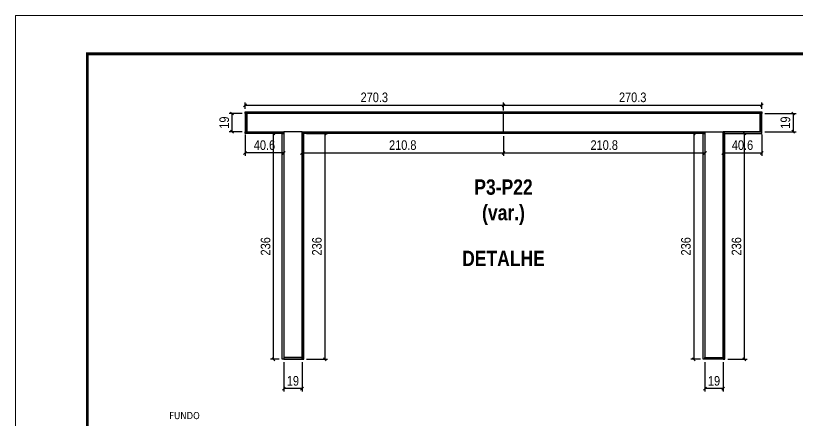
# Model space of a CAD drawing. Extents: x 2451 to 8691, y 515 to 3859.
# Drawn here: x 5621 to 6439, y 2290 to 2713 of the extents above; entities that cross this region are included whole.
import ezdxf

# ---------------------------------------------------------------- set-up
doc = ezdxf.new("R2010")
doc.units = 0
doc.linetypes.add('DASHED', pattern=[0.75, 0.5, -0.25])
for name, color, linetype in [('COTA', 241, 'Continuous'), ('NOMENCLATURA', 7, 'Continuous'), ('SCO-___-PIL', 5, 'Continuous'), ('texto', 7, 'Continuous')]:
    doc.layers.add(name, color=color, linetype=linetype)
doc.layers.add('Folhas', color=255, linetype='Continuous', lineweight=9)
doc.layers.add('SARRAFO DE PRESSAO', color=251, linetype='DASHED', lineweight=9)
doc.styles.add('COTA TECNICA', font='techl___.ttf', dxfattribs={"height": 10})
doc.styles.add('ROMANC', font='techb___.ttf', dxfattribs={"height": 2.5})
doc.styles.get("Standard").update_dxf_attribs({"font": 'arial.ttf'})
doc.dimstyles.new('PAINEL', dxfattribs={"dimtxt": 10, "dimasz": 3, "dimexe": 3, "dimexo": 3, "dimgap": 3, "dimtad": 1, "dimdec": 1, "dimzin": 12, "dimdsep": 46, "dimtxsty": 'COTA TECNICA', "dimblk1": 'OBLIQUE', "dimblk2": 'OBLIQUE', "dimsah": 1, "dimcen": 0.9, "dimclrd": 4, "dimclre": 4, "dimclrt": 240, "dimadec": 1, "dimazin": 3, "dimtfac": 1, "dimtdec": 1, "dimtmove": 0, "dimatfit": 3, "dimfxl": 1, "dimtolj": 1, "dimtzin": 12, "dimarcsym": 0})

# ---------------------------------------------------------------- blocks, each defined once
blk = doc.blocks.new('9999999999')
at = {"layer": 'Folhas'}
blk.add_lwpolyline([(98138.98, 34190.21), (99623.98, 34190.21), (99623.98, 35240.21), (98138.98, 35240.21)], close=True, dxfattribs=at)
at = {"layer": 'Folhas', "color": 30, "const_width": 3}
blk.add_lwpolyline([(98213.98, 34230.21), (99583.98, 34230.21), (99583.98, 35200.21), (98213.98, 35200.21)], close=True, dxfattribs=at)
blk = doc.blocks.new('_Oblique')
at = {"color": 0, "linetype": 'ByBlock', "lineweight": -2}
blk.add_line((-0.5, -0.5), (0.5, 0.5), dxfattribs=at)
blk = doc.blocks.new('*D447')
at = {"layer": 'COTA', "color": 4, "linetype": 'ByBlock', "lineweight": -2, "transparency": 16777216}
for p, q in [((5861.46, 2615.65), (5861.46, 2622.47)), ((5861.46, 2619.47), (6131.75, 2619.47)), ((6131.75, 2613.85), (6131.75, 2622.47))]:
    blk.add_line(p, q, dxfattribs=at)
at = {"layer": 'Defpoints', "color": 0, "linetype": 'ByBlock', "transparency": 16777216}
for p in [(6131.75, 2619.47), (5861.46, 2612.65), (6131.75, 2610.85)]:
    blk.add_point(p, dxfattribs=at)
at = {"layer": 'COTA', "color": 4, "linetype": 'ByBlock', "lineweight": -2, "transparency": 16777216, "xscale": 3, "yscale": 3, "zscale": 3, "rotation": 180}
blk.add_blockref('_Oblique', (5861.46, 2619.47), dxfattribs=at)
at = {"layer": 'COTA', "color": 4, "linetype": 'ByBlock', "lineweight": -2, "transparency": 16777216, "xscale": 3, "yscale": 3, "zscale": 3}
blk.add_blockref('_Oblique', (6131.75, 2619.47), dxfattribs=at)
at = {"layer": 'COTA', "color": 240, "linetype": 'ByBlock', "transparency": 16777216, "insert": (5996.61, 2627.69), "char_height": 10, "attachment_point": 5, "style": 'COTA TECNICA'}
blk.add_mtext('\\A1;270.3', dxfattribs=at)
blk = doc.blocks.new('*D448')
at = {"layer": 'COTA', "color": 4, "linetype": 'ByBlock', "lineweight": -2, "transparency": 16777216}
for p, q in [((6131.75, 2613.85), (6131.75, 2622.47)), ((6131.75, 2619.47), (6402.05, 2619.47)), ((6402.05, 2615.65), (6402.05, 2622.47))]:
    blk.add_line(p, q, dxfattribs=at)
at = {"layer": 'Defpoints', "color": 0, "linetype": 'ByBlock', "transparency": 16777216}
for p in [(6402.05, 2619.47), (6131.75, 2610.85), (6402.05, 2612.65)]:
    blk.add_point(p, dxfattribs=at)
at = {"layer": 'COTA', "color": 4, "linetype": 'ByBlock', "lineweight": -2, "transparency": 16777216, "xscale": 3, "yscale": 3, "zscale": 3, "rotation": 180}
blk.add_blockref('_Oblique', (6131.75, 2619.47), dxfattribs=at)
at = {"layer": 'COTA', "color": 4, "linetype": 'ByBlock', "lineweight": -2, "transparency": 16777216, "xscale": 3, "yscale": 3, "zscale": 3}
blk.add_blockref('_Oblique', (6402.05, 2619.47), dxfattribs=at)
at = {"layer": 'COTA', "color": 240, "linetype": 'ByBlock', "transparency": 16777216, "insert": (6266.9, 2627.69), "char_height": 10, "attachment_point": 5, "style": 'COTA TECNICA'}
blk.add_mtext('\\A1;270.3', dxfattribs=at)
blk = doc.blocks.new('*D449')
at = {"layer": 'COTA', "color": 4, "linetype": 'ByBlock', "lineweight": -2, "transparency": 16777216}
for p, q in [((5861.46, 2588.85), (5861.46, 2566.68)), ((5902.01, 2588.85), (5902.01, 2566.68)), ((5902.01, 2569.68), (5861.46, 2569.68))]:
    blk.add_line(p, q, dxfattribs=at)
at = {"layer": 'Defpoints', "color": 0, "linetype": 'ByBlock', "transparency": 16777216}
for p in [(5861.46, 2591.85), (5902.01, 2591.85), (5861.46, 2569.68)]:
    blk.add_point(p, dxfattribs=at)
at = {"layer": 'COTA', "color": 4, "linetype": 'ByBlock', "lineweight": -2, "transparency": 16777216, "xscale": 3, "yscale": 3, "zscale": 3, "rotation": 180}
blk.add_blockref('_Oblique', (5861.46, 2569.68), dxfattribs=at)
at = {"layer": 'COTA', "color": 4, "linetype": 'ByBlock', "lineweight": -2, "transparency": 16777216, "xscale": 3, "yscale": 3, "zscale": 3}
blk.add_blockref('_Oblique', (5902.01, 2569.68), dxfattribs=at)
at = {"layer": 'COTA', "color": 240, "linetype": 'ByBlock', "transparency": 16777216, "insert": (5881.73, 2577.78), "char_height": 10, "attachment_point": 5, "style": 'COTA TECNICA'}
blk.add_mtext('\\A1;40.6', dxfattribs=at)
blk = doc.blocks.new('*D450')
at = {"layer": 'COTA', "color": 4, "linetype": 'ByBlock', "lineweight": -2, "transparency": 16777216}
for p, q in [((5897.21, 2590.05), (5888.14, 2590.05)), ((5891.14, 2354.05), (5891.14, 2590.05)), ((5897.21, 2354.05), (5888.14, 2354.05))]:
    blk.add_line(p, q, dxfattribs=at)
at = {"layer": 'Defpoints', "color": 0, "linetype": 'ByBlock', "transparency": 16777216}
for p in [(5891.14, 2590.05), (5900.21, 2590.05), (5900.21, 2354.05)]:
    blk.add_point(p, dxfattribs=at)
at = {"layer": 'COTA', "color": 4, "linetype": 'ByBlock', "lineweight": -2, "transparency": 16777216, "xscale": 3, "yscale": 3, "zscale": 3}
for p, rotation in [((5891.14, 2590.05), 90), ((5891.14, 2354.05), 270)]:
    blk.add_blockref('_Oblique', p, dxfattribs=dict(at, rotation=rotation))
at = {"layer": 'COTA', "color": 240, "linetype": 'ByBlock', "transparency": 16777216, "insert": (5882.93, 2472.05), "char_height": 10, "attachment_point": 5, "rotation": 90, "style": 'COTA TECNICA'}
blk.add_mtext('\\A1;236', dxfattribs=at)
blk = doc.blocks.new('*D451')
at = {"layer": 'COTA', "color": 4, "linetype": 'ByBlock', "lineweight": -2, "transparency": 16777216}
for p, q in [((5925.81, 2590.05), (5947.82, 2590.05)), ((5944.82, 2590.05), (5944.82, 2354.05)), ((5925.81, 2354.05), (5947.82, 2354.05))]:
    blk.add_line(p, q, dxfattribs=at)
at = {"layer": 'Defpoints', "color": 0, "linetype": 'ByBlock', "transparency": 16777216}
for p in [(5922.81, 2590.05), (5922.81, 2354.05), (5944.82, 2354.05)]:
    blk.add_point(p, dxfattribs=at)
at = {"layer": 'COTA', "color": 4, "linetype": 'ByBlock', "lineweight": -2, "transparency": 16777216, "xscale": 3, "yscale": 3, "zscale": 3}
for p, rotation in [((5944.82, 2590.05), 90), ((5944.82, 2354.05), 270)]:
    blk.add_blockref('_Oblique', p, dxfattribs=dict(at, rotation=rotation))
at = {"layer": 'COTA', "color": 240, "linetype": 'ByBlock', "transparency": 16777216, "insert": (5936.6, 2472.05), "char_height": 10, "attachment_point": 5, "rotation": 90, "style": 'COTA TECNICA'}
blk.add_mtext('\\A1;236', dxfattribs=at)
blk = doc.blocks.new('*D452')
at = {"layer": 'COTA', "color": 4, "linetype": 'ByBlock', "lineweight": -2, "transparency": 16777216}
for p, q in [((5902.01, 2351.05), (5902.01, 2320.41)), ((5921.01, 2351.05), (5921.01, 2320.41)), ((5921.01, 2323.41), (5902.01, 2323.41))]:
    blk.add_line(p, q, dxfattribs=at)
at = {"layer": 'Defpoints', "color": 0, "linetype": 'ByBlock', "transparency": 16777216}
for p in [(5902.01, 2354.05), (5921.01, 2354.05), (5902.01, 2323.41)]:
    blk.add_point(p, dxfattribs=at)
at = {"layer": 'COTA', "color": 4, "linetype": 'ByBlock', "lineweight": -2, "transparency": 16777216, "xscale": 3, "yscale": 3, "zscale": 3, "rotation": 180}
blk.add_blockref('_Oblique', (5902.01, 2323.41), dxfattribs=at)
at = {"layer": 'COTA', "color": 4, "linetype": 'ByBlock', "lineweight": -2, "transparency": 16777216, "xscale": 3, "yscale": 3, "zscale": 3}
blk.add_blockref('_Oblique', (5921.01, 2323.41), dxfattribs=at)
at = {"layer": 'COTA', "color": 240, "linetype": 'ByBlock', "transparency": 16777216, "insert": (5911.51, 2331.5), "char_height": 10, "attachment_point": 5, "style": 'COTA TECNICA'}
blk.add_mtext('\\A1;19', dxfattribs=at)
blk = doc.blocks.new('*D453')
at = {"layer": 'COTA', "color": 4, "linetype": 'ByBlock', "lineweight": -2, "transparency": 16777216}
for p, q in [((5858.46, 2610.85), (5844.75, 2610.85)), ((5847.75, 2610.85), (5847.75, 2591.85)), ((5858.46, 2591.85), (5844.75, 2591.85))]:
    blk.add_line(p, q, dxfattribs=at)
at = {"layer": 'Defpoints', "color": 0, "linetype": 'ByBlock', "transparency": 16777216}
for p in [(5861.46, 2610.85), (5847.75, 2591.85), (5861.46, 2591.85)]:
    blk.add_point(p, dxfattribs=at)
at = {"layer": 'COTA', "color": 4, "linetype": 'ByBlock', "lineweight": -2, "transparency": 16777216, "xscale": 3, "yscale": 3, "zscale": 3}
for p, rotation in [((5847.75, 2610.85), 90), ((5847.75, 2591.85), 270)]:
    blk.add_blockref('_Oblique', p, dxfattribs=dict(at, rotation=rotation))
at = {"layer": 'COTA', "color": 240, "linetype": 'ByBlock', "transparency": 16777216, "insert": (5839.66, 2601.35), "char_height": 10, "attachment_point": 5, "rotation": 90, "style": 'COTA TECNICA'}
blk.add_mtext('\\A1;19', dxfattribs=at)
blk = doc.blocks.new('*D317')
at = {"layer": 'COTA', "color": 4, "linetype": 'ByBlock', "lineweight": -2, "transparency": 16777216}
for p, q in [((6361.51, 2588.85), (6361.51, 2566.68)), ((6402.06, 2588.85), (6402.06, 2566.68)), ((6361.51, 2569.68), (6402.06, 2569.68))]:
    blk.add_line(p, q, dxfattribs=at)
at = {"layer": 'Defpoints', "color": 0, "linetype": 'ByBlock', "transparency": 16777216}
for p in [(6361.51, 2591.85), (6402.06, 2591.85), (6402.06, 2569.68)]:
    blk.add_point(p, dxfattribs=at)
at = {"layer": 'COTA', "color": 4, "linetype": 'ByBlock', "lineweight": -2, "transparency": 16777216, "xscale": 3, "yscale": 3, "zscale": 3, "rotation": 180}
blk.add_blockref('_Oblique', (6361.51, 2569.68), dxfattribs=at)
at = {"layer": 'COTA', "color": 4, "linetype": 'ByBlock', "lineweight": -2, "transparency": 16777216, "xscale": 3, "yscale": 3, "zscale": 3}
blk.add_blockref('_Oblique', (6402.06, 2569.68), dxfattribs=at)
at = {"layer": 'COTA', "color": 240, "linetype": 'ByBlock', "transparency": 16777216, "insert": (6381.78, 2577.78), "char_height": 10, "attachment_point": 5, "style": 'COTA TECNICA'}
blk.add_mtext('\\A1;40.6', dxfattribs=at)
blk = doc.blocks.new('*D318')
at = {"layer": 'COTA', "color": 4, "linetype": 'ByBlock', "lineweight": -2, "transparency": 16777216}
for p, q in [((6366.31, 2590.05), (6386.73, 2590.05)), ((6383.73, 2354.05), (6383.73, 2590.05)), ((6366.31, 2354.05), (6386.73, 2354.05))]:
    blk.add_line(p, q, dxfattribs=at)
at = {"layer": 'Defpoints', "color": 0, "linetype": 'ByBlock', "transparency": 16777216}
for p in [(6363.31, 2590.05), (6383.73, 2590.05), (6363.31, 2354.05)]:
    blk.add_point(p, dxfattribs=at)
at = {"layer": 'COTA', "color": 4, "linetype": 'ByBlock', "lineweight": -2, "transparency": 16777216, "xscale": 3, "yscale": 3, "zscale": 3}
for p, rotation in [((6383.73, 2590.05), 90), ((6383.73, 2354.05), 270)]:
    blk.add_blockref('_Oblique', p, dxfattribs=dict(at, rotation=rotation))
at = {"layer": 'COTA', "color": 240, "linetype": 'ByBlock', "transparency": 16777216, "insert": (6375.51, 2472.05), "char_height": 10, "attachment_point": 5, "rotation": 90, "style": 'COTA TECNICA'}
blk.add_mtext('\\A1;236', dxfattribs=at)
blk = doc.blocks.new('*D319')
at = {"layer": 'COTA', "color": 4, "linetype": 'ByBlock', "lineweight": -2, "transparency": 16777216}
for p, q in [((6337.71, 2590.05), (6327.84, 2590.05)), ((6330.84, 2590.05), (6330.84, 2354.05)), ((6337.71, 2354.05), (6327.84, 2354.05))]:
    blk.add_line(p, q, dxfattribs=at)
at = {"layer": 'Defpoints', "color": 0, "linetype": 'ByBlock', "transparency": 16777216}
for p in [(6340.71, 2590.05), (6330.84, 2354.05), (6340.71, 2354.05)]:
    blk.add_point(p, dxfattribs=at)
at = {"layer": 'COTA', "color": 4, "linetype": 'ByBlock', "lineweight": -2, "transparency": 16777216, "xscale": 3, "yscale": 3, "zscale": 3}
for p, rotation in [((6330.84, 2590.05), 90), ((6330.84, 2354.05), 270)]:
    blk.add_blockref('_Oblique', p, dxfattribs=dict(at, rotation=rotation))
at = {"layer": 'COTA', "color": 240, "linetype": 'ByBlock', "transparency": 16777216, "insert": (6322.63, 2472.05), "char_height": 10, "attachment_point": 5, "rotation": 90, "style": 'COTA TECNICA'}
blk.add_mtext('\\A1;236', dxfattribs=at)
blk = doc.blocks.new('*D454')
at = {"layer": 'COTA', "color": 4, "linetype": 'ByBlock', "lineweight": -2, "transparency": 16777216}
for p, q in [((6342.51, 2351.05), (6342.51, 2320.41)), ((6361.51, 2351.05), (6361.51, 2320.41)), ((6361.51, 2323.41), (6342.51, 2323.41))]:
    blk.add_line(p, q, dxfattribs=at)
at = {"layer": 'Defpoints', "color": 0, "linetype": 'ByBlock', "transparency": 16777216}
for p in [(6342.51, 2354.05), (6361.51, 2354.05), (6342.51, 2323.41)]:
    blk.add_point(p, dxfattribs=at)
at = {"layer": 'COTA', "color": 4, "linetype": 'ByBlock', "lineweight": -2, "transparency": 16777216, "xscale": 3, "yscale": 3, "zscale": 3, "rotation": 180}
blk.add_blockref('_Oblique', (6342.51, 2323.41), dxfattribs=at)
at = {"layer": 'COTA', "color": 4, "linetype": 'ByBlock', "lineweight": -2, "transparency": 16777216, "xscale": 3, "yscale": 3, "zscale": 3}
blk.add_blockref('_Oblique', (6361.51, 2323.41), dxfattribs=at)
at = {"layer": 'COTA', "color": 240, "linetype": 'ByBlock', "transparency": 16777216, "insert": (6352.01, 2331.5), "char_height": 10, "attachment_point": 5, "style": 'COTA TECNICA'}
blk.add_mtext('\\A1;19', dxfattribs=at)
blk = doc.blocks.new('*D455')
at = {"layer": 'COTA', "color": 4, "linetype": 'ByBlock', "lineweight": -2, "transparency": 16777216}
for p, q in [((5921.01, 2587.05), (5921.01, 2566.68)), ((6131.76, 2587.05), (6131.76, 2566.68)), ((5921.01, 2569.68), (6131.76, 2569.68))]:
    blk.add_line(p, q, dxfattribs=at)
at = {"layer": 'Defpoints', "color": 0, "linetype": 'ByBlock', "transparency": 16777216}
for p in [(5921.01, 2590.05), (6131.76, 2590.05), (6131.76, 2569.68)]:
    blk.add_point(p, dxfattribs=at)
at = {"layer": 'COTA', "color": 4, "linetype": 'ByBlock', "lineweight": -2, "transparency": 16777216, "xscale": 3, "yscale": 3, "zscale": 3, "rotation": 180}
blk.add_blockref('_Oblique', (5921.01, 2569.68), dxfattribs=at)
at = {"layer": 'COTA', "color": 4, "linetype": 'ByBlock', "lineweight": -2, "transparency": 16777216, "xscale": 3, "yscale": 3, "zscale": 3}
blk.add_blockref('_Oblique', (6131.76, 2569.68), dxfattribs=at)
at = {"layer": 'COTA', "color": 240, "linetype": 'ByBlock', "transparency": 16777216, "insert": (6026.38, 2577.8), "char_height": 10, "attachment_point": 5, "style": 'COTA TECNICA'}
blk.add_mtext('\\A1;210.8', dxfattribs=at)
blk = doc.blocks.new('*D456')
at = {"layer": 'COTA', "color": 4, "linetype": 'ByBlock', "lineweight": -2, "transparency": 16777216}
for p, q in [((6131.76, 2587.05), (6131.76, 2566.68)), ((6342.51, 2587.05), (6342.51, 2566.68)), ((6131.76, 2569.68), (6342.51, 2569.68))]:
    blk.add_line(p, q, dxfattribs=at)
at = {"layer": 'Defpoints', "color": 0, "linetype": 'ByBlock', "transparency": 16777216}
for p in [(6131.76, 2590.05), (6342.51, 2590.05), (6342.51, 2569.68)]:
    blk.add_point(p, dxfattribs=at)
at = {"layer": 'COTA', "color": 4, "linetype": 'ByBlock', "lineweight": -2, "transparency": 16777216, "xscale": 3, "yscale": 3, "zscale": 3, "rotation": 180}
blk.add_blockref('_Oblique', (6131.76, 2569.68), dxfattribs=at)
at = {"layer": 'COTA', "color": 4, "linetype": 'ByBlock', "lineweight": -2, "transparency": 16777216, "xscale": 3, "yscale": 3, "zscale": 3}
blk.add_blockref('_Oblique', (6342.51, 2569.68), dxfattribs=at)
at = {"layer": 'COTA', "color": 240, "linetype": 'ByBlock', "transparency": 16777216, "insert": (6237.13, 2577.8), "char_height": 10, "attachment_point": 5, "style": 'COTA TECNICA'}
blk.add_mtext('\\A1;210.8', dxfattribs=at)
blk = doc.blocks.new('*D457')
at = {"layer": 'COTA', "color": 4, "linetype": 'ByBlock', "lineweight": -2, "transparency": 16777216}
for p, q in [((6405.05, 2610.85), (6437.77, 2610.85)), ((6434.77, 2610.85), (6434.77, 2591.85)), ((6405.05, 2591.85), (6437.77, 2591.85))]:
    blk.add_line(p, q, dxfattribs=at)
at = {"layer": 'Defpoints', "color": 0, "linetype": 'ByBlock', "transparency": 16777216}
for p in [(6402.05, 2610.85), (6402.05, 2591.85), (6434.77, 2591.85)]:
    blk.add_point(p, dxfattribs=at)
at = {"layer": 'COTA', "color": 4, "linetype": 'ByBlock', "lineweight": -2, "transparency": 16777216, "xscale": 3, "yscale": 3, "zscale": 3}
for p, rotation in [((6434.77, 2610.85), 90), ((6434.77, 2591.85), 270)]:
    blk.add_blockref('_Oblique', p, dxfattribs=dict(at, rotation=rotation))
at = {"layer": 'COTA', "color": 240, "linetype": 'ByBlock', "transparency": 16777216, "insert": (6426.68, 2601.35), "char_height": 10, "attachment_point": 5, "rotation": 90, "style": 'COTA TECNICA'}
blk.add_mtext('\\A1;19', dxfattribs=at)

msp = doc.modelspace()

# ---------------------------------------------------------------- linework, layer by layer
at = {"layer": 'SCO-___-PIL'}
for p, q in [((6131.76, 2591.85), (6131.75, 2610.85)), ((5921.01, 2591.85), (5902.01, 2591.85)), ((6342.51, 2591.85), (6361.51, 2591.85))]:
    msp.add_line(p, q, dxfattribs=at)
for points in [[(5861.46, 2612.65), (6402.05, 2612.65), (6402.05, 2610.85), (5861.46, 2610.85)], [(5863.26, 2610.85), (5861.46, 2610.85), (5861.46, 2591.85), (5863.26, 2591.85)], [(6402.05, 2610.85), (6400.25, 2610.85), (6400.25, 2591.85), (6402.05, 2591.85)], [(5861.46, 2591.85), (5902.01, 2591.85), (5902.01, 2590.05), (5861.46, 2590.05)], [(5900.21, 2590.05), (5902.01, 2590.05), (5902.01, 2354.05), (5900.21, 2354.05)], [(5921.01, 2591.85), (6342.51, 2591.85), (6342.51, 2590.05), (5921.01, 2590.05)], [(5922.81, 2590.05), (5921.01, 2590.05), (5921.01, 2354.05), (5922.81, 2354.05)], [(6340.71, 2590.05), (6342.51, 2590.05), (6342.51, 2354.05), (6340.71, 2354.05)], [(6402.06, 2591.85), (6361.51, 2591.85), (6361.51, 2590.05), (6402.06, 2590.05)], [(6363.31, 2590.05), (6361.51, 2590.05), (6361.51, 2354.05), (6363.31, 2354.05)], [(5921.01, 2354.05), (5921.01, 2355.85), (5902.01, 2355.85), (5902.01, 2354.05)], [(6342.51, 2354.05), (6342.51, 2355.85), (6361.51, 2355.85), (6361.51, 2354.05)]]:
    msp.add_lwpolyline(points, close=True, dxfattribs=at)
msp.add_lwpolyline([(5863.26, 2610.85), (5863.26, 2591.85), (5902.01, 2591.85), (5902.01, 2355.85), (5921.01, 2355.85), (5921.01, 2591.85), (6342.51, 2591.85), (6342.51, 2355.85), (6361.51, 2355.85), (6361.51, 2591.85), (6400.25, 2591.85), (6400.25, 2610.85), (5863.26, 2610.85)], dxfattribs=at)

# ---------------------------------------------------------------- block references
at = {"layer": 'SARRAFO DE PRESSAO', "color": 6, "linetype": 'ByBlock'}
msp.add_blockref('9999999999', (-92517.53, -32527.1), dxfattribs=at)

# ---------------------------------------------------------------- texts
at = {"layer": 'NOMENCLATURA', "char_height": 16, "attachment_point": 2, "style": 'ROMANC'}
for s, width, insert in [('P3-P22\\P(var.)', 455.2937, (6131.77, 2542)), ('DETALHE', 300.2766, (6131.77, 2467.49))]:
    msp.add_mtext_dynamic_manual_height_columns(s, width=width, gutter_width=1, heights=[0], dxfattribs=dict(at, insert=insert))
at = {"layer": 'texto', "color": 0, "insert": (5798.05, 2295.21), "char_height": 7.5, "attachment_point": 5}
msp.add_mtext('{\\fTahoma|b0|i0|c0|p34;\\C4;FUNDO}', dxfattribs=at)

# ---------------------------------------------------------------- dimensions: what is measured, and where the dimension line sits
at = {"layer": 'COTA', "linetype": 'ByBlock'}
for base, p1, p2, override, picture, middle in [((6131.75, 2619.47), (5861.46, 2612.65), (6131.75, 2610.85), {"dimarcsym": 2}, '*D447', (5996.61, 2627.69)), ((6402.05, 2619.47), (6131.75, 2610.85), (6402.05, 2612.65), {"dimtmove": 1, "dimarcsym": 2}, '*D448', (6266.9, 2627.69)), ((5861.45748, 2569.67797), (5902.00749, 2591.84632), (5861.45748, 2591.84632), {"dimarcsym": 2}, '*D449', (5881.73249, 2577.78031)), ((6131.75748943, 2569.67797077), (5921.00748942, 2590.04631834), (6131.75748943, 2590.04631834), {"dimarcsym": 2}, '*D455', (6026.38248942, 2577.80223978)), ((6342.50748943, 2569.67797077), (6131.75748943, 2590.04631834), (6342.50748943, 2590.04631834), {"dimtmove": 1, "dimarcsym": 2}, '*D456', (6237.13248943, 2577.80223978)), ((5902.01, 2323.41), (5921.01, 2354.05), (5902.01, 2354.05), {"dimarcsym": 2}, '*D452', (5911.51, 2331.5)), ((6342.51, 2323.41), (6361.51, 2354.05), (6342.51, 2354.05), {"dimarcsym": 2}, '*D454', (6352.01, 2331.5))]:
    dim = msp.add_linear_dim(base=base, p1=p1, p2=p2, dimstyle='PAINEL', override=override, dxfattribs=at)
    dim.commit()
    dim.dimension.update_dxf_attribs({"geometry": picture, "text_midpoint": middle})
for base, p1, p2, angle, picture, middle in [((5847.75, 2591.85), (5861.46, 2610.85), (5861.46, 2591.85), 90, '*D453', (5839.66, 2601.35)), ((6434.77, 2591.85), (6402.05, 2610.85), (6402.05, 2591.85), 90, '*D457', (6426.68, 2601.35)), ((5891.14, 2590.05), (5900.21, 2354.05), (5900.21, 2590.05), 90, '*D450', (5882.93, 2472.05)), ((5944.82, 2354.05), (5922.81, 2590.05), (5922.81, 2354.05), 90, '*D451', (5936.6, 2472.05)), ((6330.84, 2354.05), (6340.71, 2590.05), (6340.71, 2354.05), 90, '*D319', (6322.63, 2472.05)), ((6402.0575, 2569.67797), (6361.50749, 2591.84632), (6402.0575, 2591.84632), 180, '*D317', (6381.78249, 2577.78031)), ((6383.73, 2590.05), (6363.31, 2354.05), (6363.31, 2590.05), 90, '*D318', (6375.51, 2472.05))]:
    dim = msp.add_linear_dim(base=base, p1=p1, p2=p2, angle=angle, dimstyle='PAINEL', override={"dimarcsym": 2}, dxfattribs=at)
    dim.commit()
    dim.dimension.update_dxf_attribs({"geometry": picture, "text_midpoint": middle})

doc.saveas('drawing.dxf')
